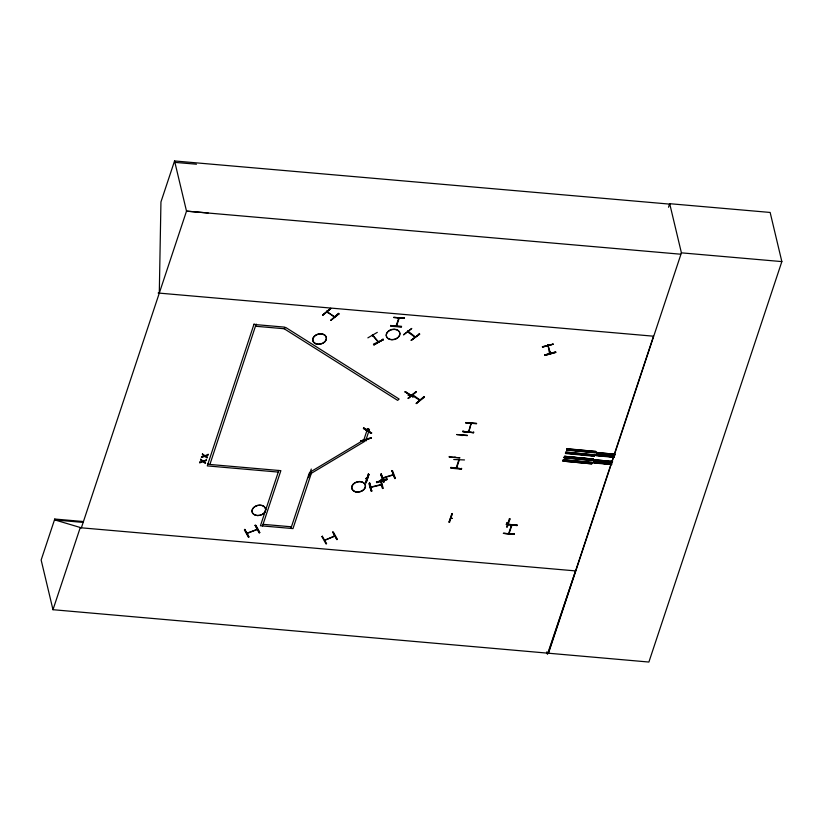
<?xml version="1.0" encoding="UTF-8"?>
<svg xmlns="http://www.w3.org/2000/svg" width="823" height="823" viewBox="0 0 823 823"><rect width="100%" height="100%" fill="white"/><g stroke="black" fill="none" stroke-linecap="round" stroke-linejoin="round"><path stroke-width="1.23" d="M159.292 293.122L160.948 201.944L174.558 160.958L669.932 204.135M396.511 326.227L396.758 325.332L396.079 326.217M399.206 318.131L398.527 318.84L398.363 317.945M456.467 468.277L456.312 467.371M459.224 460.16L456.631 468.112M468.894 431.026L468.359 430.974M562.973 461.075L563.169 460.448L591.912 463.205L591.696 463.863L562.942 461.106L591.716 463.833M591.974 463.061L592.19 462.403L563.426 459.738M564.146 457.753L592.879 460.53L564.115 457.773L564.156 457.166L593.095 459.913L593.373 459.069L564.619 456.312L564.393 456.971L593.177 459.697M564.156 457.691L564.341 457.125M564.619 456.354L593.373 459.111M594.443 455.603L594.216 456.261L565.463 453.504L565.504 452.887L594.443 455.603L594.72 454.8L565.833 452.187L565.524 453.072L594.278 455.829L565.555 452.989M567.129 448.813L566.954 449.337L595.708 452.043L566.862 449.523L566.646 450.181L595.43 452.845L595.893 451.467L567.15 448.71L566.718 449.687L595.461 452.506L566.708 449.749M592.869 460.53L592.941 460.047M593.825 462.115L593.815 462.341M612.312 462.372L594.381 460.715L612.497 461.837M611.52 464.594L593.599 462.938L594.72 459.738L594.525 460.335M613.937 457.341L596.006 455.675L597.128 452.485L596.922 453.103M614.03 457.032L596.037 455.273L596.346 454.708L614.225 456.498M614.699 455.17L596.819 453.051L614.904 454.584M511.525 525.105L511.217 526.031L511.957 525.239M449.317 456.878L459.985 457.835L449.265 457.094L449.255 456.467M412.93 395.441L412.992 395.976L412.272 395.575L419.895 400.338L419.195 400.009M420.172 400.071L412.282 394.454M334.55 317.153L326.608 311.423M367.86 337.862L377.294 332.379M371.554 432.651L371.224 433.433L363.427 428.392L371.214 433.412L371.512 432.733M363.715 427.744L363.427 428.444M396.028 326.031L398.836 317.925M458.483 460.777L459.265 460.016M511.165 525.846L511.7 525.897M334.879 536.164L333.788 536.164M390.843 325.363L390.791 326.227L401.439 327.07M407.652 331.906L408.475 332.492M414.247 336.628L415.358 336.988M473.637 431.808L473.575 432.672L462.927 431.736L462.989 430.882M463.04 431.293L473.575 432.661M473.575 432.62L462.927 431.653M514.046 534.271L503.409 533.335L514.046 534.364L514.108 533.499M592.004 463.03L563.22 460.304M594.525 455.428L565.74 452.701M594.556 455.026L565.782 452.084M595.893 451.508L566.985 448.936M594.72 459.769L612.6 461.538L594.597 459.769M596.14 455.325L614.123 456.806M596.809 453.442L614.719 455.119M596.84 453.175L614.75 454.831M614.915 454.347L597.128 452.506M403.651 334.899L411.778 328.439L403.599 334.601M248.855 536.935L244.853 529.631L248.958 536.966L248.392 537.193L244.38 529.889L244.853 529.292M321.999 536.678L326.021 543.962L326.494 543.324M322.945 315.23L330.681 308.574M416.109 391.83L408.321 398.507M384.104 481.486L383.611 482.072L380.73 474.387L381.224 473.811M383.6 482.062L380.771 474.346M392.489 475.231L393.425 474.902L382.921 478.163L383.785 477.937M371.636 490.775L371.739 491.177C367.253 482.566 369.733 478.729 371.574 490.827M82.917 521.494L54.76 519.035L41.15 560.031L52.981 609.699L648.894 662.042L781.85 261.601L770.143 212.447L669.696 203.693L668.513 207.252M52.981 609.699L80.222 527.666M205.421 462.289L205.297 463.359L202.942 461.765L199.66 462.907L199.773 461.868M199.876 462.279L202.489 461.394L200.586 460.129L200.709 459.049M207.211 456.909L207.087 457.979L204.732 456.384L201.45 457.526L201.563 456.487M201.656 456.899L204.269 456.014L202.376 454.749L202.499 453.668M203.559 461.045L206.223 460.582L206.336 459.543M205.349 455.664L208.013 455.201L208.126 454.162M254.101 323.861L207.283 465.9L278.267 472.083M209.896 464.47L256.169 324.046M278.802 470.478L260.438 525.763L292.978 528.592L311.331 473.307L364.466 441.519L363.293 440.295L310.158 472.093L311.331 473.307L309.263 473.132L290.9 528.417M262.516 525.938L280.869 470.653L207.828 464.285L207.674 463.668M404.484 317.915L393.692 317.472L404.494 317.945M399.206 318.069L396.563 326.083M367.408 429.143L363.601 440.614L365.669 440.799L369.476 429.328L367.408 429.143L367.264 428.526M453.71 459.512L464.501 459.944M465.839 422.991L476.64 423.464L465.767 422.559M456.127 468.164L458.771 460.067M468.596 431.766L468.657 431.746C474.418 410.626 468.369 435.789 468.503 430.902M471.147 424.226L470.602 424.267L471.342 423.475M461.508 468.318L461.456 469.192L450.809 468.174L450.86 467.392L461.559 468.791M548.355 652.876L653.503 336.196L158.129 293.019M548.457 653.287L681.413 252.846L669.696 203.693M308.46 477.638L311.279 469.048M310.25 473.441L311.197 473.564L309.921 473.75M366.924 478.719L365.741 478.605L367.017 478.43M368.282 474.017L368.961 474.47L366.153 482.772L365.556 482.72L368.365 474.058M368.519 474.387L365.638 482.659M366.122 482.731L368.941 474.439M449.049 522.111L452.269 513.542M452.424 513.933L451.837 513.871L449.019 522.163L449.605 522.214L452.331 513.521M452.146 518.325L451.066 517.924M506.793 523.078L507.966 523.181M503.419 533.386L514.2 533.901M506.392 524.632L517.173 525.136L506.299 524.23M510.013 518.932L507.205 527.234L506.608 527.183L509.416 518.531L510.023 518.953M511.495 525.197L508.707 533.397M511.865 525.228L509.19 533.263M595.585 462.711L596.541 459.954M598.002 455.458L598.959 452.691M606.345 456.261L607.302 453.504M603.938 463.514L604.895 460.757M608.29 456.446L609.246 453.689M605.882 463.709L606.839 460.942M610.018 456.611L610.975 453.843M607.611 463.863L608.567 461.106M611.962 456.796L612.919 454.039M609.555 464.049L610.512 461.291M613.547 455.829L614.184 453.987L613.228 456.755M462.063 435.624L461.857 435.141M455.037 457.002L454.852 457.372M467.361 435.634L456.714 434.544L467.269 435.223M420.255 400.163L419.38 399.608M334.817 316.917L333.809 316.732M368.632 429.4L368.673 430.1M370.731 487.082L371.698 486.805M380.421 485.025L381.625 484.737M246.993 533.17L257.064 529.477M257.136 529.436L247.126 533.417M334.766 536.195L324.704 540.248L325.394 539.528M372.984 336.113C372.912 335.177 369.692 331.854 378.045 341.946L378.107 342.018M377.551 341.452L378.035 341.195M398.744 317.966L398.466 318.748L398.301 317.945M563.313 459.79L592.159 462.526M597.025 452.599L615.028 454.224M593.795 462.392L611.705 464.059M593.836 462.073L611.828 463.699M393.703 317.339L404.35 318.264M465.849 422.857L476.507 423.752M517.153 525.146L506.526 524.158M371.687 486.763L370.947 486.99M408.887 394.505L408.023 395.256L409.165 394.68M365.896 439.801L366.214 440.644M381.625 480.735L381.306 479.881L381.995 480.622M547.686 345.722L548.365 346.442L547.892 344.899M547.511 345.002C548.992 346.37 548.9 355.598 550.32 352.697M405.132 392.098L405.554 391.707L413.352 396.717L412.92 397.087L405.029 391.686M367.974 430.583L368.766 429.956M416.201 391.943L408.013 398.353L416.057 391.532M412.848 395.884L413.197 395.215M424.421 397.19L416.232 403.62L423.958 396.593M416.201 403.28L424.02 396.861M330.795 308.687L322.595 315.086L330.651 308.275M339.004 313.964L330.795 320.373L338.49 313.296L339.004 313.974M419.637 334.097L411.15 340.321L419.679 334.159L419.174 333.469M322.421 536.473L326.587 543.736M381.522 484.829L370.803 487.36M451.992 518.346L451.179 518.284M383.076 339.364L373.848 344.888L383.302 339.632L373.436 344.117M383.281 339.601L373.837 344.878M382.921 477.813L393.332 474.634M405.183 391.974L412.889 396.665M255.181 525.588L255.747 525.352L259.77 532.625L259.194 532.851L255.089 525.187M322.009 536.699L322.482 536.061M332.811 532.358L333.387 532.131L337.399 539.394L336.823 539.621L332.718 531.946M334.755 535.866L324.89 540.176M202.602 454.08L204.989 455.705L208.219 454.574M200.812 459.46L203.209 461.086L206.429 459.954M327.636 312.699L327.184 311.958L334.704 316.783M371.224 437.651L360.608 440.963L371.389 438.093M360.731 441.251L371.348 437.959M366.132 440.552L366.266 439.677M391.943 470.931L392.53 470.746L395.4 478.42L394.814 478.595L391.841 470.519M376.656 482.731L387.263 479.408L376.502 482.319L387.026 478.616M376.409 481.918L387.273 479.439M407.941 331.679L408.002 331.011M415.07 337.214L407.735 331.967M542.367 346.699L553.241 344.199L542.501 347.131M542.46 346.987L553.21 344.065M549.641 352.028L549.774 352.841L550.031 352.049M544.98 355.33L555.72 352.398L544.991 355.382L544.764 354.538M380.596 480.241L381.214 480.478L383.158 488.409L382.458 488.152M369.692 482.844L369.188 483.399L371.132 491.321M381.214 480.488L380.514 480.231M370.844 487.051L381.44 484.49M564.588 456.436L593.239 459.213M563.446 459.646L563.014 460.623L591.881 463.328M592.961 460.026L564.177 457.351M594.535 460.273L612.425 462.022M412.92 395.914L412.529 394.484M380.668 485.056L381.553 484.459M255.727 525.331L259.739 532.594M255.264 525.486L259.276 532.748M336.957 539.507L332.862 532.224M366.688 478.739L365.926 478.719M392.026 470.838L394.793 478.204M174.898 162.388L196.46 164.209M208.075 212.962L186.512 211.141L174.558 160.958M54.76 519.035L54.976 519.961L81.364 527.821L186.512 211.141L680.6 254.204M681.413 252.846L781.85 261.601M401.593 326.7L390.894 325.836L401.49 326.289M254.245 324.478L284.707 327.132L284.172 328.747L397.632 400.359L399.134 399.052L285.674 327.441L284.172 328.747L255.778 326.268M450.911 467.752L461.61 468.729M263.051 524.333L291.435 526.802M54.976 519.961L83.144 522.41M80.201 527.718L575.575 570.905L547.46 654.285L546.863 651.785M368.457 474.377L368.971 474.48M365.947 478.328L366.811 478.369M310.127 473.472L311.084 473.554M506.999 522.8L507.863 522.831M507.863 523.171L506.999 523.14M596.819 453.051L614.843 454.759M596.222 454.728L614.236 456.446M596.161 455.242L614.102 456.858M611.643 464.234L593.63 462.526L611.54 464.367M550.155 352.563L550.422 353.427L548.221 345.753M366.379 439.821L366.574 440.356M327.122 311.228L327.287 311.948L326.875 311.197M424.431 397.211L423.896 396.521M371.657 433.063L363.776 428.011L371.533 433.104M205.452 456.076L207.314 457.31M203.662 461.456L205.524 462.691M338.623 313.676L330.856 320.353M380.668 480.519L382.561 488.564M382.613 488.44L380.751 480.55M419.36 333.901L411.243 340.341M413.197 395.585L412.364 394.505M412.313 395.544L412.014 394.68M415.245 336.844L407.766 330.969M383.323 339.683L382.962 338.994M378.374 341.761L372.912 335.383L373.148 336.216M381.512 480.591L381.337 479.963M381.327 474.223L384.197 481.897M381.224 474.151L384.032 481.537M381.707 479.85L381.995 480.447M365.926 439.873L366.184 440.572M555.731 352.45L555.504 351.606M369.794 483.255L371.739 491.177M611.818 461.415L610.82 464.007M550.145 351.977L550.422 353.314L550.011 351.925M517.029 525.619L506.33 524.2M373.282 335.136L373.477 336.041M368.231 429.092L368.282 429.853L368.066 429.102M326.957 311.248L327.245 311.979M555.597 351.966L544.867 354.939L555.607 352.028M389.711 339.405A6.913 5.072 -13.4 0 0 399.906 333.799A6.913 5.072 -13.4 0 0 389.608 330.527A6.913 5.072 -13.4 0 0 389.711 339.405M389.649 339.251A6.954 5.103 -13.4 0 0 399.906 333.613A6.954 5.103 -13.4 0 0 389.546 330.321A6.954 5.103 -13.4 0 0 389.649 339.251M355.197 491.588A6.954 5.103 -13.4 0 0 365.453 485.951A6.954 5.103 -13.4 0 0 355.094 482.648A6.954 5.103 -13.4 0 0 355.197 491.588M355.238 491.773A6.954 5.103 -13.4 0 0 365.494 486.136A6.954 5.103 -13.4 0 0 355.135 482.844A6.954 5.103 -13.4 0 0 355.238 491.773M255.459 515.177A6.913 5.072 -13.4 0 0 265.654 509.581A6.913 5.072 -13.4 0 0 255.356 506.299A6.934 5.082 -13.4 0 0 255.459 515.198A6.934 5.082 -13.4 0 0 265.675 509.591A6.934 5.082 -13.4 0 0 255.356 506.31A6.913 5.072 -13.4 0 0 255.459 515.177M316.227 343.942A6.913 5.072 -13.4 0 0 326.422 338.346A6.913 5.072 -13.4 0 0 316.125 335.064A6.913 5.072 -13.4 0 0 316.227 343.942M316.166 343.798A6.954 5.103 -13.4 0 0 326.422 338.16A6.954 5.103 -13.4 0 0 316.063 334.868A6.954 5.103 -13.4 0 0 316.166 343.798"/></g></svg>
